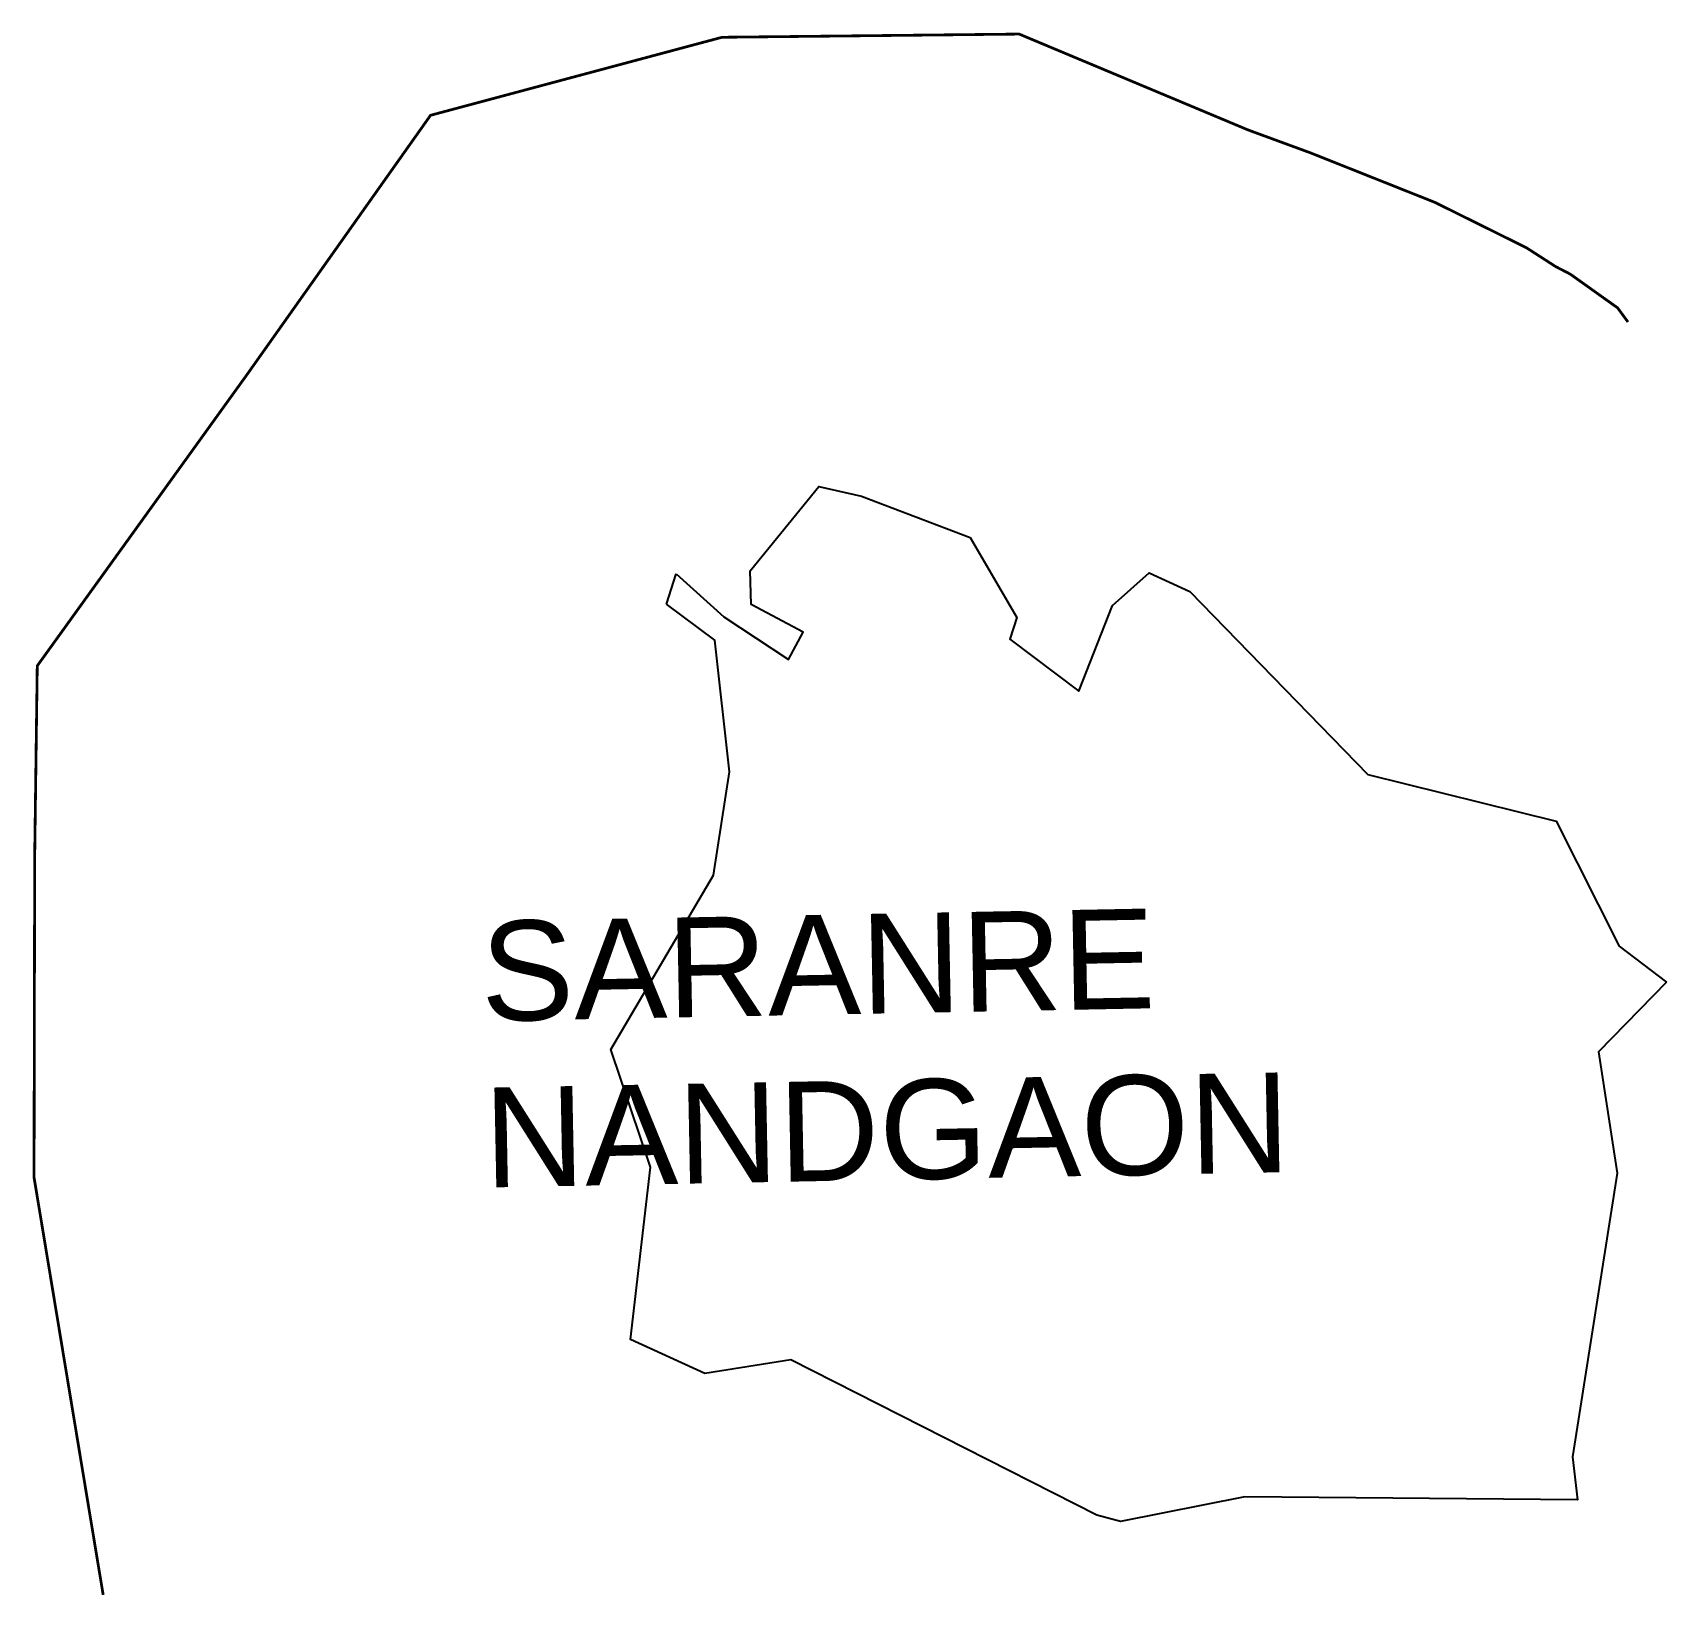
# Model space of a CAD drawing. Header units: metres. Extents: x 279123 to 280902, y 2031371 to 2033074.
import ezdxf

# ---------------------------------------------------------------- set-up
doc = ezdxf.new("R2010")
doc.units = ezdxf.units.M
for name, color, linetype in [('LOW TIDE LINE', 5, 'Continuous'), ('village', 3, 'Continuous'), ('VILLAGE NAME', 250, 'Continuous')]:
    doc.layers.add(name, color=color, linetype=linetype)
doc.styles.get("Standard").update_dxf_attribs({"font": 'calibri.ttf'})

msp = doc.modelspace()

# ---------------------------------------------------------------- linework, layer by layer
at = {"color": 3, "flags": 128}
msp.add_lwpolyline([(279813.4, 2032451.8), (279824, 2032485)], dxfattribs=at)
at = {"layer": 'LOW TIDE LINE', "lineweight": 18}
msp.add_lwpolyline([(279199.9, 2031372.4, 3.01, 3.01, 0), (279124.6, 2031827.3, 3.01, 3.01, 0), (279125.3, 2032176.2, 3.01, 3.01, 0), (279128.1, 2032384.6, 3.01, 3.01, 0), (279356.8, 2032702.3, 3.01, 3.01, 0), (279556.4, 2032984.4, 3.01, 3.01, 0), (279715.1, 2033026.9, 3.01, 3.01, 0), (279873.8, 2033069.4, 3.01, 3.01, 0), (280197.4, 2033072.9, 3.01, 3.01, 0), (280446.8, 2032968.4, 3.01, 3.01, 0), (280514.6, 2032943.5, 3.01, 3.01, 0), (280650.2, 2032889.5, 3.01, 3.01, 0), (280749.8, 2032840.1, 3.01, 3.01, 0), (280781.6, 2032819.6, 3.01, 3.01, 0), (280797.5, 2032811.4, 3.01, 3.01, 0), (280849.1, 2032774.6, 3.01, 3.01, 0), (280860.4, 2032759.2, 3.01, 3.01, 0)], format="xyseb", dxfattribs=at)
at = {"layer": 'village', "color": 3, "true_color": 0x00ff00}
for points in [[(279824, 2032485, 0), (279875.9, 2032437.9, 0), (279946.3, 2032391.5, 0), (279962.1, 2032421.4, 0), (279905.6, 2032451.3, 0), (279904.6, 2032488, 0), (279979.2, 2032580.1, 0), (280025.7, 2032569.5, 0), (280143.9, 2032524.4, 0), (280194.9, 2032437.1, 0), (280187.4, 2032413.5, 0), (280262.5, 2032356.9, 0), (280299.2, 2032450.2, 0), (280339.1, 2032486, 0), (280383.2, 2032465.5, 0), (280577.2, 2032266.2, 0), (280782.2, 2032215.3, 0), (280850.9, 2032079.1, 0), (280902.2, 2032040.1, 0)], [(280902.2, 2032040.1, 0), (280828.3, 2031964.1, 0), (280848.7, 2031831.9, 0), (280800.1, 2031522.7, 0), (280805.6, 2031476, 0), (280443.1, 2031479.4, 0), (280307.6, 2031452.3, 0), (280282.1, 2031459.2, 0), (279948.9, 2031628.5, 0), (279855.1, 2031613.7, 0), (279774.3, 2031650.7, 0), (279795.8, 2031838.4, 0), (279752.6, 2031966.8, 0), (279864.7, 2032156.7, 0), (279882.1, 2032269, 0), (279866, 2032412.4, 0), (279813.4, 2032451.8, 0)]]:
    msp.add_polyline3d(points, dxfattribs=at)

# ---------------------------------------------------------------- texts
at = {"layer": 'VILLAGE NAME', "insert": (279610, 2032106.2), "char_height": 108.748, "attachment_point": 1, "rotation": 1.1028}
msp.add_mtext_dynamic_manual_height_columns('{\\fArial|b0|i0|c0|p34;SARANRE NANDGAON}', width=726.929, gutter_width=543.7, heights=[0], dxfattribs=at)

doc.saveas('drawing.dxf')
